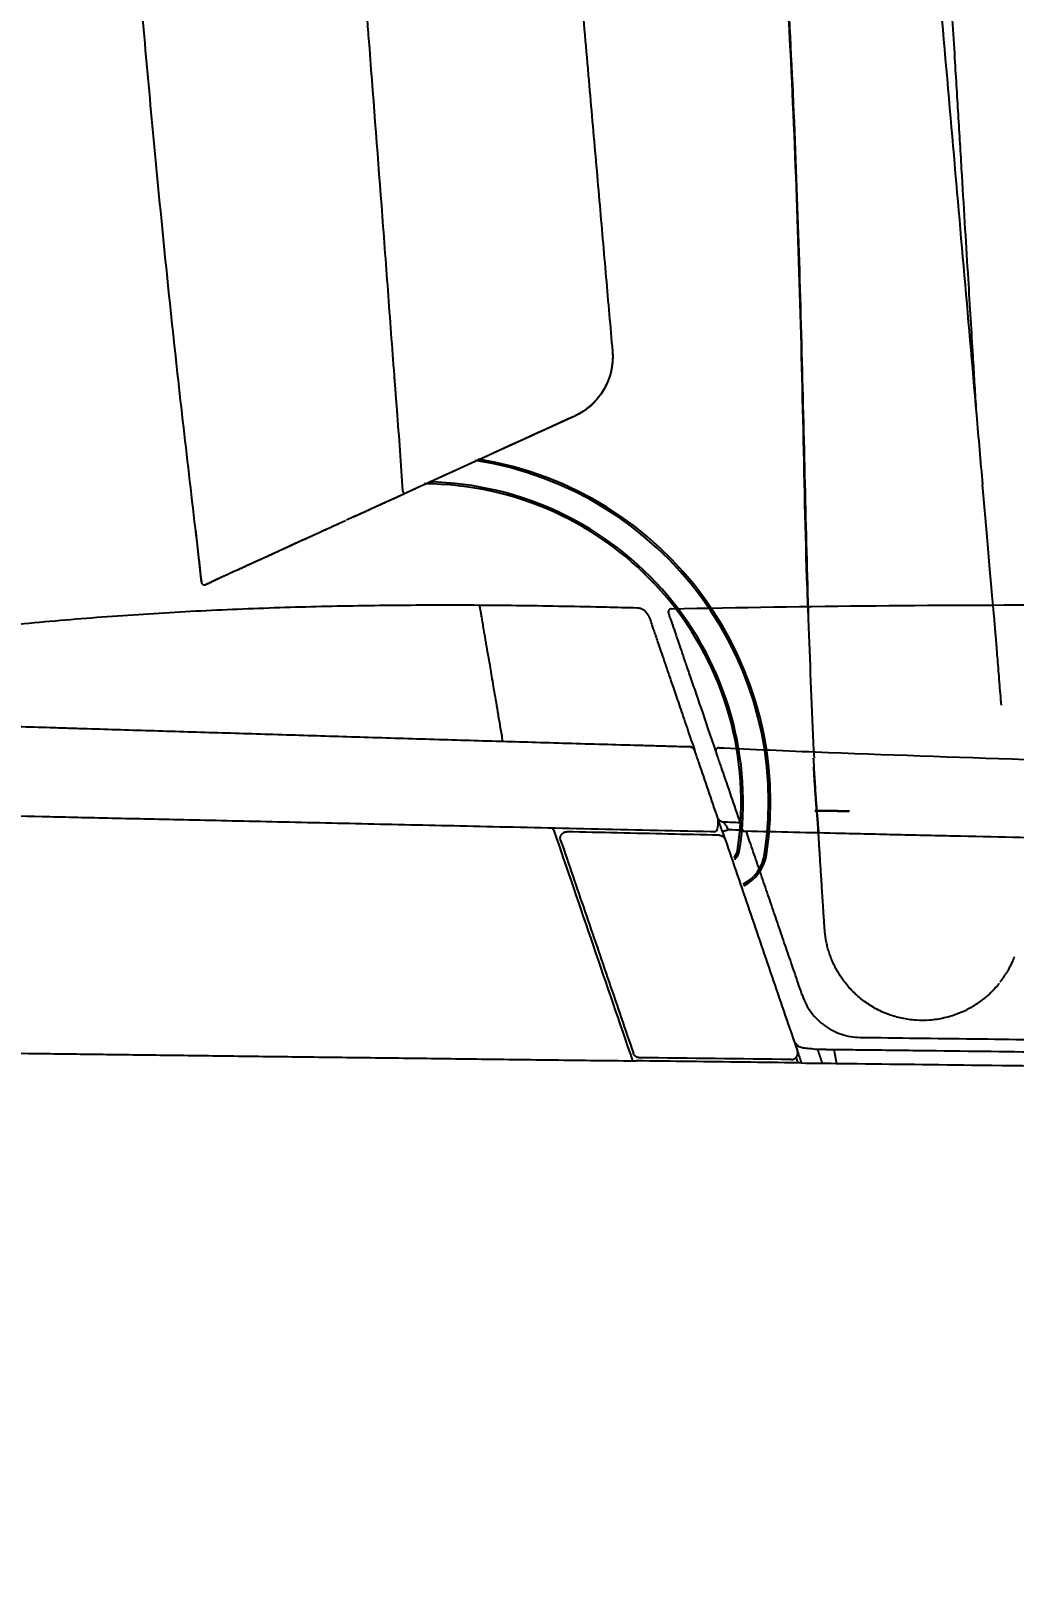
# Model space of a CAD drawing. Extents: x 2670 to 5532, y 31 to 2464.
# Drawn here: x 3004.5 to 3155.8, y 608.4 to 845 of the extents above; entities that cross this region are included whole.
import ezdxf

# ---------------------------------------------------------------- set-up
doc = ezdxf.new("R2010")
doc.units = 0
doc.header["$LTSCALE"] = 20
doc.header["$MEASUREMENT"] = 0
doc.linetypes.add('CENTER', pattern=[2, 1.25, -0.25, 0.25, -0.25])
doc.layers.get('0').update_dxf_attribs({"linetype": 'CONTINUOUS'})
doc.layers.get('DEFPOINTS').update_dxf_attribs({"linetype": 'CONTINUOUS'})
doc.styles.get("Standard").update_dxf_attribs({"font": 'NanumGothic.ttf'})
doc.dimstyles.get("Standard").update_dxf_attribs({"dimtxt": 2.7, "dimasz": 2.5, "dimexe": 1.5, "dimexo": 1.5, "dimgap": 1.5, "dimtad": 1, "dimdec": 0, "dimlfac": 10, "dimzin": 0, "dimdsep": 46, "dimtxsty": 'Standard', "dimcen": 0, "dimclrt": 2, "dimadec": 0, "dimazin": 0, "dimtfac": 1, "dimtdec": 0, "dimtmove": 0, "dimatfit": 3, "dimfxl": 0, "dimtolj": 1, "dimtzin": 0, "dimarcsym": 0})

# ---------------------------------------------------------------- blocks, each defined once
blk = doc.blocks.new('*D31')
at = {"color": 3, "lineweight": -2, "ltscale": 10}
for p, q in [((2915.78, 663.44), (2915.78, 155.76)), ((3200.78, 205.1), (3200.78, 155.76)), ((2935.78, 160.76), (3180.78, 160.76))]:
    blk.add_line(p, q, dxfattribs=at)
at = {"color": 3, "ltscale": 10}
for points in [[(2935.78, 164.09), (2935.78, 157.43), (2915.78, 160.76)], [(3180.78, 164.09), (3180.78, 157.43), (3200.78, 160.76)]]:
    blk.add_solid(points, dxfattribs=at)
at = {"layer": 'DEFPOINTS', "color": 0, "ltscale": 10}
for p in [(2915.78, 664.94), (3200.78, 206.6), (3200.78, 160.76)]:
    blk.add_point(p, dxfattribs=at)
at = {"color": 2, "ltscale": 10, "insert": (3058.28, 184.37), "char_height": 25, "attachment_point": 5}
blk.add_mtext('\\A1;285', dxfattribs=at)
blk = doc.blocks.new('*D30')
at = {"color": 3, "linetype": 'ByBlock', "lineweight": -2}
for p, q in [((3605.37, 707.35), (3605.37, 30.9)), ((2895.78, 282.19), (2895.78, 30.9)), ((2915.78, 35.9), (3585.37, 35.9))]:
    blk.add_line(p, q, dxfattribs=at)
at = {"color": 3}
for points in [[(2915.78, 39.24), (2915.78, 32.57), (2895.78, 35.9)], [(3585.37, 39.24), (3585.37, 32.57), (3605.37, 35.9)]]:
    blk.add_solid(points, dxfattribs=at)
at = {"layer": 'DEFPOINTS', "color": 0}
for p in [(3605.37, 708.85), (2895.78, 283.69), (3605.37, 35.9)]:
    blk.add_point(p, dxfattribs=at)
at = {"color": 2, "insert": (3244.56, 59.42), "char_height": 25, "attachment_point": 5}
blk.add_mtext('\\A1;710', dxfattribs=at)
blk = doc.blocks.new('A$C84588f65')
at = {"color": 7, "linetype": 'Continuous', "lineweight": 25}
for p, q in [((392.61, 502.89), (392.42, 505.28)), ((419.93, 502.01), (396.05, 491.1)), ((395.34, 490.77), (394.51, 490.39)), ((361.56, 484.52), (362.47, 476.45)), ((363.17, 476.07), (364.11, 476.5))]:
    blk.add_line(p, q, dxfattribs=at)
at = {"color": 7, "linetype": 'Continuous', "lineweight": 25, "flags": 128}
for points in [[(445, 435.2), (445.01, 435.2), (445.03, 435.2), (445.05, 435.2), (445.09, 435.19), (445.14, 435.18), (445.19, 435.18), (445.24, 435.17), (445.3, 435.16)], [(449.45, 434.53), (449.45, 434.53), (449.43, 434.53), (449.4, 434.53), (449.37, 434.54), (449.32, 434.55), (449.27, 434.55), (449.21, 434.56), (449.16, 434.57)]]:
    blk.add_lwpolyline(points, dxfattribs=at)
at = {"color": 4, "linetype": 'CENTER', "ltscale": 5}
blk.add_arc((398.8, 439.1), 537.74, 359.7101, 91.4611, dxfattribs=at)
at = {"color": 8, "linetype": 'Continuous', "lineweight": 25}
for radius, start, end in [(53.2, 351.3584, 81.2924), (49.3, 351.3585, 88.8882)]:
    blk.add_arc((396.56, 442.57), radius, start, end, dxfattribs=at)
at = {"color": 7, "linetype": 'Continuous', "lineweight": 25}
for centre, radius, start, end in [((396.56, 442.57), 53.5, 351.3584, 80.8136), ((396.56, 442.57), 49, 353.1704, 89.7285), ((396.56, 442.57), 49, 351.3585, 353.1704), ((443.03, 435.5), 2, 313.2633, 351.3585), ((443.03, 435.5), 2.3, 310.0204, 351.3585), ((443.03, 435.5), 6.2, 297.005, 351.3584), ((443.03, 435.5), 6.5, 296.6594, 351.3584)]:
    blk.add_arc(centre, radius, start, end, dxfattribs=at)
for points, knots in [([(385.08, 976.67), (385.08, 976.67), (385.08, 976.66), (385.09, 976.65), (385.09, 976.62), (385.09, 976.59), (385.1, 976.54), (385.1, 976.49), (385.11, 976.42), (385.11, 976.34), (385.12, 976.26), (385.13, 976.16), (385.14, 976.05), (385.15, 975.94), (385.16, 975.81), (385.17, 975.67), (385.18, 975.53), (385.2, 975.37), (385.21, 975.2), (385.23, 975.02), (385.24, 974.84), (385.26, 974.64), (385.28, 974.43), (385.3, 974.21), (385.32, 973.98), (385.34, 973.74), (385.36, 973.49), (385.38, 973.24), (385.41, 972.97), (385.43, 972.69), (385.51, 971.8), (385.66, 970.1), (385.91, 967.23), (386.2, 963.87), (386.49, 960.56), (386.76, 957.5), (386.99, 954.86), (387.24, 952.04), (387.5, 949.04), (387.78, 945.87), (388.07, 942.52), (388.38, 939), (388.7, 935.3), (389.04, 931.42), (389.4, 927.37), (389.77, 923.14), (390.15, 918.74), (390.61, 913.53), (391.15, 907.38), (391.77, 900.19), (392.44, 892.56), (393.35, 882.23), (394.5, 869.07), (395.87, 853.41), (397.26, 837.55), (398.67, 821.41), (400.15, 804.41), (401.53, 788.64), (402.8, 774.21), (403.93, 761.24), (405.12, 747.71), (406.35, 733.61), (408.15, 713), (410.58, 685.28), (412.99, 657.74), (414.83, 636.63), (416.05, 622.75), (417.25, 609), (418.45, 595.29), (419.65, 581.53), (420.87, 567.65), (421.87, 556.26), (422.64, 547.44), (423.18, 541.29), (423.71, 535.23), (424.23, 529.27), (424.74, 523.42), (425.24, 517.67), (425.57, 513.86), (425.74, 511.98)], [0, 0, 0, 0, 0.002195, 0.004388, 0.006579, 0.008768, 0.010955, 0.013141, 0.015325, 0.017508, 0.019689, 0.02187, 0.024049, 0.026228, 0.028407, 0.030585, 0.032763, 0.034941, 0.037118, 0.039297, 0.041475, 0.043654, 0.045834, 0.048014, 0.050196, 0.052378, 0.054562, 0.056748, 0.058935, 0.061124, 0.063315, 0.079143, 0.094901, 0.110647, 0.126436, 0.135649, 0.144894, 0.154184, 0.163533, 0.172951, 0.182452, 0.192047, 0.201748, 0.211565, 0.22151, 0.231593, 0.241823, 0.25221, 0.267101, 0.282581, 0.298669, 0.315383, 0.34673, 0.378468, 0.407941, 0.438588, 0.47046, 0.503604, 0.526463, 0.550251, 0.574977, 0.600651, 0.627282, 0.687246, 0.751045, 0.77625, 0.801212, 0.825934, 0.850419, 0.875095, 0.900021, 0.9252, 0.936425, 0.947471, 0.958336, 0.969021, 0.979527, 0.989853, 1, 1, 1, 1]), ([(347.2, 953.31), (346.7, 948.88), (345.5, 938.36), (343.83, 921.31), (342.16, 901.77), (340.68, 881.01), (339.45, 859.17), (338.65, 836.27), (338.32, 812.35), (338.51, 787.29), (339.22, 760.95), (340.45, 733.32), (342.22, 704.41), (344.41, 674.38), (346.9, 643.22), (349.49, 611.12), (352.1, 578.09), (355.08, 544.17), (358.5, 510.16), (361.19, 487.5), (362.49, 476.47)], [0, 0, 0, 0, 0.02796, 0.06647, 0.107492, 0.15103, 0.197076, 0.244726, 0.294761, 0.347164, 0.401917, 0.46007, 0.520633, 0.583602, 0.64897, 0.716733, 0.785622, 0.856823, 0.930331, 1, 1, 1, 1]), ([(449.93, 865.97), (449.93, 865.93), (449.95, 865.78), (450.05, 864.6), (450.24, 862.41), (450.51, 859.29), (450.86, 855.34), (451.28, 850.57), (451.76, 845.03), (452.31, 838.73), (452.92, 831.77), (453.57, 824.3), (454.27, 816.4), (455.04, 807.55), (455.9, 797.71), (456.85, 786.88), (457.82, 775.76), (458.82, 764.34), (459.93, 751.67), (461.16, 737.64), (462.49, 722.39), (463.85, 706.86), (465.44, 688.64), (467.29, 667.58), (469.36, 643.89), (471.45, 619.99), (473.54, 596.07), (475.65, 571.99), (477.72, 548.35), (479.75, 525.06), (481.4, 506.24), (482.38, 495.03), (482.69, 491.45)], [0, 0, 0, 0, 0.007391, 0.031135, 0.05491, 0.078829, 0.10276, 0.126656, 0.150429, 0.174245, 0.198314, 0.222053, 0.245833, 0.269797, 0.298251, 0.326929, 0.355692, 0.3837, 0.412419, 0.448446, 0.484296, 0.519775, 0.556158, 0.609252, 0.66263, 0.715494, 0.769116, 0.822031, 0.875454, 0.925898, 0.976308, 1, 1, 1, 1]), ([(388.26, 560.14), (388.16, 561.35), (387.96, 563.85), (387.65, 567.75), (387.33, 571.91), (386.98, 576.34), (386.61, 581.04), (386.23, 586.02), (385.82, 591.26), (385.3, 597.89), (384.68, 605.82), (383.97, 614.95), (383.27, 624.07), (382.64, 632.16), (382.1, 639.23), (381.63, 645.3), (381.15, 651.36), (380.68, 657.43), (380.21, 663.5), (379.74, 669.57), (379.26, 675.64), (378.78, 681.7), (378.47, 685.75), (378.31, 687.77)], [0, 0, 0, 0, 0.028321, 0.058755, 0.091303, 0.125965, 0.16274, 0.201628, 0.24263, 0.285746, 0.357323, 0.428796, 0.500162, 0.571423, 0.618943, 0.666486, 0.714054, 0.761647, 0.809265, 0.856908, 0.904579, 0.952276, 1, 1, 1, 1]), ([(475.94, 597.51), (476.02, 596.23), (476.35, 590.77), (476.93, 581.24), (477.68, 568.97), (478.16, 561.03), (478.4, 557.06)], [0, 0, 0, 0, 0.092842, 0.395541, 0.697988, 1, 1, 1, 1]), ([(455.91, 470.72), (455.85, 472.29), (455.45, 482.55), (455.13, 501.47), (454.43, 527.46), (453.46, 553.38), (452.49, 570.61), (452, 579.23)], [0, 0, 0, 0, 0.043165, 0.28286, 0.522295, 0.761291, 1, 1, 1, 1]), ([(452.04, 579.35), (452.48, 571.58), (453.35, 556.08), (454.27, 533.09), (454.9, 510.71), (455.41, 489.2), (455.88, 468.85), (456.47, 455.66), (456.76, 449.36)], [0, 0, 0, 0, 0.179903, 0.358903, 0.531107, 0.696447, 0.854802, 1, 1, 1, 1]), ([(478.4, 557.06), (478.59, 553.95), (478.97, 547.75), (479.5, 538.97), (480, 530.69), (480.45, 523.33), (480.85, 516.85), (481.12, 512.34), (481.31, 509.2), (481.43, 507.21), (481.55, 505.29), (481.63, 503.94), (481.67, 503.26)], [0, 0, 0, 0, 0.140073, 0.280063, 0.42002, 0.559963, 0.683142, 0.806311, 0.854715, 0.903139, 0.951565, 1, 1, 1, 1]), ([(392.19, 508.23), (391.86, 512.59), (391.54, 516.95), (390.89, 525.67), (390.56, 530.03), (390.23, 534.39)], [0, 0, 0, 0, 0.5, 0.5, 1, 1, 1, 1]), ([(425.74, 511.98), (425.75, 511.87), (425.76, 511.65), (425.78, 511.32), (425.78, 510.98), (425.77, 510.64), (425.75, 510.3), (425.71, 509.95), (425.66, 509.6), (425.6, 509.24), (425.53, 508.89), (425.44, 508.53), (425.34, 508.18), (425.22, 507.82), (425.09, 507.46), (424.95, 507.11), (424.78, 506.76), (424.61, 506.41), (424.47, 506.16), (424.37, 506), (424.32, 505.91), (424.24, 505.79), (424.15, 505.64), (424.03, 505.46), (423.89, 505.25), (423.71, 505.02), (423.51, 504.77), (423.28, 504.49), (423.01, 504.2), (422.71, 503.89), (422.36, 503.57), (421.97, 503.25), (421.53, 502.92), (421.05, 502.6), (420.51, 502.29), (420.13, 502.11), (419.93, 502.01)], [0, 0, 0, 0, 0.0266578, 0.0536651, 0.0810219, 0.1087284, 0.1367848, 0.1651909, 0.1939471, 0.2230534, 0.2525099, 0.2823166, 0.3124737, 0.3429813, 0.3738394, 0.4050481, 0.4366074, 0.4685176, 0.5007785, 0.5062523, 0.5147129, 0.5261603, 0.5405945, 0.5580154, 0.578423, 0.6018172, 0.6281979, 0.657565, 0.6899185, 0.7252582, 0.7635841, 0.8048959, 0.8491935, 0.8964769, 0.9467457, 1, 1, 1, 1]), ([(425.74, 511.98), (425.92, 509.93), (425.45, 507.85), (423.39, 504.31), (421.81, 502.87), (419.93, 502.01)], [0, 0, 0, 0, 0.5, 0.5, 1, 1, 1, 1]), ([(392.42, 505.28), (392.4, 505.49), (392.37, 505.98), (392.31, 506.76), (392.24, 507.53), (392.21, 508.03), (392.19, 508.23)], [0, 0, 0, 0, 0.209041, 0.500019, 0.792314, 1, 1, 1, 1]), ([(393.74, 490.04), (393.52, 489.94), (393.08, 489.74), (392.41, 489.44), (391.75, 489.13), (391.09, 488.83), (390.43, 488.53), (389.77, 488.23), (389.11, 487.93), (388.46, 487.63), (387.8, 487.33), (387.15, 487.03), (386.5, 486.74), (386.07, 486.54), (385.85, 486.44)], [0, 0, 0, 0, 0.083537, 0.166986, 0.250362, 0.333682, 0.416959, 0.500209, 0.583448, 0.66669, 0.749951, 0.833246, 0.916591, 1, 1, 1, 1]), ([(393.74, 490.04), (393.74, 490.04), (393.73, 490.05), (393.7, 490.09), (393.68, 490.12), (393.64, 490.2), (393.61, 490.26), (393.56, 490.36), (393.53, 490.42), (393.51, 490.47)], [0, 0, 0, 0, 0.25, 0.25, 0.5, 0.5, 0.75, 0.75, 1, 1, 1, 1]), ([(394.51, 490.39), (394.47, 490.38), (394.4, 490.35), (394.3, 490.3), (394.19, 490.25), (394.08, 490.2), (393.97, 490.15), (393.86, 490.1), (393.78, 490.06), (393.74, 490.04)], [0, 0, 0, 0, 0.141407, 0.282024, 0.422622, 0.563972, 0.706833, 0.851942, 1, 1, 1, 1]), ([(396.05, 491.1), (396.01, 491.08), (395.93, 491.04), (395.8, 490.99), (395.68, 490.93), (395.57, 490.88), (395.45, 490.82), (395.37, 490.79), (395.34, 490.77)], [0, 0, 0, 0, 0.170492, 0.338032, 0.503664, 0.668472, 0.833553, 1, 1, 1, 1]), ([(485.6, 457.49), (485.5, 458.68), (485.3, 461.13), (485.07, 464.05), (484.9, 466.13), (484.79, 467.48), (484.7, 468.54), (484.66, 468.93), (482.69, 491.45)], [0, 0, 0, 0, 0.2393538, 0.4910443, 0.6207106, 0.7523848, 0.8863403, 1, 1, 1, 1]), ([(383.7, 485.45), (383.52, 485.37), (383.18, 485.22), (382.68, 484.99), (382.18, 484.76), (381.69, 484.54), (381.21, 484.32), (380.73, 484.1), (380.27, 483.89), (379.81, 483.68), (379.36, 483.47), (378.92, 483.27), (378.49, 483.07), (378.06, 482.88), (377.65, 482.69), (377.24, 482.5), (376.84, 482.32), (376.44, 482.14), (376.06, 481.96), (375.68, 481.79), (375.31, 481.62), (374.95, 481.46), (374.6, 481.3), (374.25, 481.14), (373.92, 480.98), (373.59, 480.83), (373.27, 480.69), (372.95, 480.54), (372.65, 480.4), (372.35, 480.27), (371.83, 480.03), (371.11, 479.7), (370.23, 479.3), (369.42, 478.93), (368.47, 478.49), (367.43, 478.02), (366.1, 477.41), (364.8, 476.82), (364.03, 476.47), (363.65, 476.29), (363.47, 476.21), (363.34, 476.15), (363.24, 476.11), (363.18, 476.08), (363.17, 476.08), (363.17, 476.07)], [0, 0, 0, 0, 0.008617, 0.017232, 0.025845, 0.034455, 0.043063, 0.05167, 0.060276, 0.06888, 0.077484, 0.086087, 0.09469, 0.103292, 0.111895, 0.120498, 0.129101, 0.137706, 0.146311, 0.154918, 0.163527, 0.172137, 0.18075, 0.189364, 0.197982, 0.206602, 0.215225, 0.223852, 0.232482, 0.241116, 0.249753, 0.279414, 0.310131, 0.341913, 0.374767, 0.434277, 0.499802, 0.621872, 0.749889, 0.789074, 0.829258, 0.87044, 0.912624, 0.95581, 1, 1, 1, 1]), ([(384.65, 485.89), (383.42, 485.33), (382.22, 484.78), (380, 483.76), (378.97, 483.29), (377.03, 482.41), (376.13, 482), (374.47, 481.24), (373.72, 480.9), (371.67, 479.96), (370.58, 479.46), (368.75, 478.63), (368.02, 478.29), (366.15, 477.44), (365.34, 477.06), (364.33, 476.6), (364.13, 476.51), (364.11, 476.5)], [0, 0, 0, 0, 0.0625, 0.0625, 0.125, 0.125, 0.1875, 0.1875, 0.25, 0.25, 0.375, 0.375, 0.5, 0.5, 0.75, 0.75, 1, 1, 1, 1]), ([(362.47, 476.48), (362.47, 476.45), (362.48, 476.37), (362.54, 476.27), (362.61, 476.17), (362.71, 476.09), (362.83, 476.04), (362.95, 476.03), (363.07, 476.04), (363.14, 476.06), (363.18, 476.08)], [0, 0, 0, 0, 0.114023, 0.239281, 0.369594, 0.500007, 0.62941, 0.758553, 0.884032, 1, 1, 1, 1]), ([(457.45, 437.82), (457.43, 438.04), (457.4, 438.5), (457.36, 439.2), (457.31, 439.93), (457.26, 440.67), (457.21, 441.4), (457.15, 442.36), (457.06, 443.57), (456.98, 444.79), (456.92, 445.75), (456.86, 446.74), (456.78, 447.93), (456.73, 448.9), (456.7, 449.35)], [0, 0, 0, 0, 0.057602, 0.118335, 0.182203, 0.249213, 0.308745, 0.374029, 0.498993, 0.624086, 0.691118, 0.749288, 0.882451, 1, 1, 1, 1]), ([(457.26, 440.4), (457.19, 441.2), (457.06, 442.79), (456.89, 445.12), (456.77, 446.86), (456.75, 447.74), (456.75, 447.94)], [0, 0, 0, 0, 0.299095, 0.600791, 0.904894, 1, 1, 1, 1]), ([(456.75, 447.92), (456.75, 447.72), (456.77, 446.86), (456.89, 445.12), (457.06, 442.79), (457.19, 441.2), (457.26, 440.4)], [0, 0, 0, 0, 0.092164, 0.397257, 0.699933, 1, 1, 1, 1]), ([(456.88, 441.25), (457.05, 441.25), (457.45, 441.24), (458.09, 441.24), (458.72, 441.23), (459.12, 441.23), (459.28, 441.22)], [0, 0, 0, 0, 0.210887, 0.500039, 0.794448, 1, 1, 1, 1]), ([(459.28, 441.22), (459.49, 441.22), (459.98, 441.22), (460.76, 441.21), (461.54, 441.2), (462.03, 441.2), (462.24, 441.2)], [0, 0, 0, 0, 0.209041, 0.500019, 0.792314, 1, 1, 1, 1]), ([(457.73, 433.33), (457.73, 433.44), (457.71, 433.68), (457.69, 434.06), (457.66, 434.47), (457.63, 434.98), (457.59, 435.58), (457.55, 436.17), (457.52, 436.74), (457.48, 437.27), (457.46, 437.64), (457.45, 437.82)], [0, 0, 0, 0, 0.077294, 0.160598, 0.249924, 0.355908, 0.500022, 0.648118, 0.750116, 0.882233, 1, 1, 1, 1]), ([(458.39, 423.11), (458.37, 423.31), (458.35, 423.71), (458.31, 424.33), (458.27, 424.99), (458.21, 425.8), (458.15, 426.88), (458.06, 428.25), (457.97, 429.59), (457.89, 430.89), (457.81, 432.07), (457.76, 432.93), (457.73, 433.33)], [0, 0, 0, 0, 0.057616, 0.118475, 0.182585, 0.249949, 0.357863, 0.500062, 0.651781, 0.750157, 0.882587, 1, 1, 1, 1]), ([(484.15, 413.44), (484.07, 413.35), (483.89, 413.18), (483.61, 412.91), (483.31, 412.65), (483, 412.39), (482.67, 412.13), (482.32, 411.87), (481.96, 411.61), (481.58, 411.36), (481.18, 411.11), (480.62, 410.79), (479.85, 410.39), (478.87, 409.97), (477.82, 409.62), (476.39, 409.24), (474.61, 408.97), (472.41, 408.97), (470.31, 409.26), (468.18, 409.87), (466.18, 410.78), (464.32, 411.99), (462.71, 413.4), (461.61, 414.67), (460.9, 415.67), (460.47, 416.36), (460.08, 417.06), (459.72, 417.78), (459.41, 418.51), (459.14, 419.26), (458.9, 420.02), (458.71, 420.78), (458.56, 421.56), (458.45, 422.33), (458.41, 422.85), (458.39, 423.11)], [0, 0, 0, 0, 0.010786, 0.021917, 0.033393, 0.045214, 0.057381, 0.069893, 0.08275, 0.095952, 0.1095, 0.123393, 0.151461, 0.18509, 0.216228, 0.247367, 0.313806, 0.371748, 0.437082, 0.49748, 0.563255, 0.626948, 0.688565, 0.748114, 0.771464, 0.794722, 0.817889, 0.840965, 0.86395, 0.886846, 0.909653, 0.932371, 0.955001, 0.977544, 1, 1, 1, 1]), ([(486.95, 417.35), (486.86, 417.17), (486.7, 416.86), (486.53, 416.55), (486.45, 416.42)], [0, 0, 0, 0, 0.560123, 1, 1, 1, 1]), ([(487.58, 418.78), (487.47, 418.51), (487.28, 418.02), (487.05, 417.55), (486.95, 417.35)], [0, 0, 0, 0, 0.559966, 1, 1, 1, 1]), ([(484.21, 413.52), (484.36, 413.67), (484.75, 414.06), (485.1, 414.48), (485.3, 414.74)], [0, 0, 0, 0, 0.394964, 1, 1, 1, 1]), ([(485.46, 414.94), (485.46, 414.94), (485.46, 414.94), (485.47, 414.96), (485.5, 414.99), (485.54, 415.05), (485.61, 415.15), (485.73, 415.31), (485.83, 415.45), (485.9, 415.56), (485.99, 415.68), (486.08, 415.82), (486.18, 415.99), (486.24, 416.08), (486.28, 416.13)], [0, 0, 0, 0, 0.02906, 0.105588, 0.161028, 0.211096, 0.325995, 0.457205, 0.583175, 0.640376, 0.69257, 0.826823, 0.90347, 1, 1, 1, 1]), ([(486.45, 416.42), (486.42, 416.37), (486.36, 416.27), (486.3, 416.17), (486.28, 416.13)], [0, 0, 0, 0, 0.559841, 1, 1, 1, 1]), ([(484.15, 413.44), (484.17, 413.46), (484.19, 413.48), (484.21, 413.51), (484.21, 413.52)], [0.0386363, 0.0386363, 0.0386363, 0.0386363, 0.2661203, 0.3871095, 0.3871095, 0.3871095, 0.3871095])]:
    blk.add_open_spline(points, degree=3, knots=knots, dxfattribs=at)
for points in [[(390.23, 534.39), (389.58, 542.97), (388.92, 551.56), (388.26, 560.14)], [(419.93, 502.01), (408.23, 496.66), (396.53, 491.32), (384.82, 485.97)], [(393.51, 490.47), (393.23, 494.61), (392.92, 498.75), (392.61, 502.89)], [(459.28, 441.22), (458.48, 441.23), (457.68, 441.24), (456.88, 441.25)], [(457.26, 440.4), (457.33, 439.54), (457.39, 438.68), (457.45, 437.82)], [(457.45, 437.82), (457.39, 438.68), (457.33, 439.54), (457.26, 440.4)], [(462.24, 441.2), (461.25, 441.21), (460.27, 441.22), (459.28, 441.22)]]:
    blk.add_open_spline(points, degree=3, dxfattribs=at)

msp = doc.modelspace()

# ---------------------------------------------------------------- linework, layer by layer
msp.add_arc((3109.69, 722.2), 0.5, 268.7176, 358.294)
for points, knots in [([(3073.54, 756.56), (3069.22, 756.58), (3064.89, 756.58), (3060.57, 756.54), (3056.25, 756.5), (3051.94, 756.43), (3047.63, 756.32), (3043.32, 756.21), (3039.02, 756.06), (3034.72, 755.87), (3030.44, 755.68), (3026.15, 755.45), (3021.86, 755.17), (3017.59, 754.9), (3013.32, 754.58), (3009.05, 754.21), (3004.79, 753.85), (3000.53, 753.44), (2996.28, 752.99), (2992.03, 752.53), (2987.79, 752.03), (2983.56, 751.49), (2979.33, 750.94), (2975.1, 750.35), (2970.88, 749.71), (2966.67, 749.08), (2962.45, 748.4), (2958.25, 747.68), (2954.05, 746.95), (2949.85, 746.19), (2945.66, 745.38), (2943.57, 744.98), (2941.48, 744.57), (2939.39, 744.15), (2937.29, 743.72), (2935.2, 743.29), (2933.12, 742.85), (2929.42, 742.08), (2925.68, 741.26), (2921.98, 740.44)], [1.528619, 1.528619, 1.528619, 1.528619, 14.504417, 14.504417, 14.504417, 27.447199, 27.447199, 27.447199, 40.35695, 40.35695, 40.35695, 53.235575, 53.235575, 53.235575, 66.086736, 66.086736, 66.086736, 78.915084, 78.915084, 78.915084, 91.726221, 91.726221, 91.726221, 104.526057, 104.526057, 104.526057, 117.320626, 117.320626, 117.320626, 130.115544, 130.115544, 130.115544, 136.514635, 136.514635, 136.514635, 142.916054, 142.916054, 142.916054, 154.30552, 154.30552, 154.30552, 154.30552]), ([(3073.54, 756.56), (3069.22, 756.58), (3064.89, 756.58), (3060.57, 756.54), (3056.25, 756.5), (3051.94, 756.43), (3047.63, 756.32), (3043.32, 756.21), (3039.02, 756.06), (3034.72, 755.87), (3030.44, 755.68), (3026.15, 755.45), (3021.86, 755.17), (3017.59, 754.9), (3013.32, 754.58), (3009.05, 754.21), (3004.79, 753.85), (3000.53, 753.44), (2996.28, 752.99), (2992.03, 752.53), (2987.79, 752.03), (2983.56, 751.49), (2979.33, 750.94), (2975.1, 750.35), (2970.88, 749.71), (2966.67, 749.08), (2962.45, 748.4), (2958.25, 747.68), (2954.05, 746.95), (2949.85, 746.19), (2945.66, 745.38), (2943.57, 744.98), (2941.48, 744.57), (2939.39, 744.15), (2937.29, 743.72), (2935.2, 743.29), (2933.12, 742.85), (2929.42, 742.08), (2925.68, 741.26), (2921.98, 740.44)], [1.528619, 1.528619, 1.528619, 1.528619, 14.504417, 14.504417, 14.504417, 27.447199, 27.447199, 27.447199, 40.35695, 40.35695, 40.35695, 53.235575, 53.235575, 53.235575, 66.086736, 66.086736, 66.086736, 78.915084, 78.915084, 78.915084, 91.726221, 91.726221, 91.726221, 104.526057, 104.526057, 104.526057, 117.320626, 117.320626, 117.320626, 130.115544, 130.115544, 130.115544, 136.514635, 136.514635, 136.514635, 142.916054, 142.916054, 142.916054, 154.30552, 154.30552, 154.30552, 154.30552]), ([(3097.82, 756.14), (3096.23, 756.18), (3094.65, 756.22), (3093.06, 756.26), (3090.89, 756.31), (3088.72, 756.35), (3086.55, 756.39), (3082.21, 756.47), (3077.88, 756.53), (3073.54, 756.56)], [4.609406, 4.609406, 4.609406, 4.609406, 9.366423, 9.366423, 9.366423, 15.880451, 15.880451, 15.880451, 28.887761, 28.887761, 28.887761, 28.887761]), ([(3097.82, 756.14), (3096.23, 756.18), (3094.65, 756.22), (3093.06, 756.26), (3090.89, 756.31), (3088.72, 756.35), (3086.55, 756.39), (3082.21, 756.47), (3077.88, 756.53), (3073.54, 756.56)], [4.609406, 4.609406, 4.609406, 4.609406, 9.366423, 9.366423, 9.366423, 15.880451, 15.880451, 15.880451, 28.887761, 28.887761, 28.887761, 28.887761]), ([(3103.07, 756.02), (3102.93, 756.02), (3102.72, 755.91), (3102.63, 755.7), (3102.62, 755.65)], [0, 0, 0, 0, 0.5004921, 0.6607055, 0.6607055, 0.6607055, 0.6607055]), ([(3103.07, 756.02), (3102.93, 756.02), (3102.72, 755.91), (3102.63, 755.7), (3102.62, 755.65)], [0, 0, 0, 0, 0.5004921, 0.6607055, 0.6607055, 0.6607055, 0.6607055]), ([(3102.63, 755.36), (3102.63, 755.36), (3102.67, 755.25), (3102.85, 754.71), (3103.21, 753.66), (3103.67, 752.31), (3104.16, 750.88), (3104.6, 749.59), (3105.14, 748), (3106.04, 745.38), (3107.51, 741.07), (3109.07, 736.5), (3109.92, 734.01)], [-198.168632, -198.168632, -198.168632, -198.168632, -174.178431, -149.125034, -124.071637, -99.01824, -86.491541, -73.964842, -61.438144, -48.911445, -23.858048, 0, 0, 0, 0]), ([(3102.63, 755.36), (3102.63, 755.36), (3102.67, 755.25), (3102.85, 754.71), (3103.21, 753.66), (3103.67, 752.31), (3104.16, 750.88), (3104.6, 749.59), (3105.14, 748), (3106.04, 745.38), (3107.51, 741.07), (3109.07, 736.5), (3109.92, 734.01)], [-198.168632, -198.168632, -198.168632, -198.168632, -174.178431, -149.125034, -124.071637, -99.01824, -86.491541, -73.964842, -61.438144, -48.911445, -23.858048, 0, 0, 0, 0]), ([(3103.07, 756.02), (3124.1, 756.47), (3155.73, 756.77), (3198.01, 756.37), (3229.87, 755.74), (3261.74, 755.11), (3293.6, 754.51), (3325.46, 753.73), (3357.31, 752.58), (3389.14, 750.87), (3420.92, 748.49), (3452.64, 745.33), (3473.71, 742.6), (3484.22, 741.09)], [-478.576661, -478.576661, -478.576661, -478.576661, -415.482121, -383.612395, -351.742669, -319.872943, -288.003216, -256.13349, -224.263764, -192.394038, -160.524311, -128.654585, -96.784859, -96.784859, -96.784859, -96.784859]), ([(3103.07, 756.02), (3124.1, 756.47), (3155.73, 756.77), (3198.01, 756.37), (3229.87, 755.74), (3261.74, 755.11), (3293.6, 754.51), (3325.46, 753.73), (3357.31, 752.58), (3389.14, 750.87), (3420.92, 748.49), (3452.64, 745.33), (3473.71, 742.6), (3484.22, 741.09)], [-478.576661, -478.576661, -478.576661, -478.576661, -415.482121, -383.612395, -351.742669, -319.872943, -288.003216, -256.13349, -224.263764, -192.394038, -160.524311, -128.654585, -96.784859, -96.784859, -96.784859, -96.784859]), ([(3109.92, 734.01), (3109.96, 733.89), (3110.07, 733.56), (3110.34, 732.77), (3110.56, 732.14), (3110.67, 731.8)], [-3.371616, -3.371616, -3.371616, -3.371616, -2.247744, -1.123872, -0.041661, -0.041661, -0.041661, -0.041661]), ([(3109.92, 734.01), (3109.96, 733.89), (3110.07, 733.56), (3110.34, 732.77), (3110.56, 732.14), (3110.67, 731.8)], [-3.371616, -3.371616, -3.371616, -3.371616, -2.247744, -1.123872, -0.041661, -0.041661, -0.041661, -0.041661]), ([(3113.49, 723.55), (3113.51, 723.49), (3113.55, 723.37), (3113.58, 723.28), (3113.59, 723.24)], [-0.8574965, -0.8574965, -0.8574965, -0.8574965, -0.6472315, -0.5393596, -0.5393596, -0.5393596, -0.5393596]), ([(3113.49, 723.55), (3113.51, 723.49), (3113.55, 723.37), (3113.58, 723.28), (3113.59, 723.24)], [-0.8574965, -0.8574965, -0.8574965, -0.8574965, -0.6472315, -0.5393596, -0.5393596, -0.5393596, -0.5393596]), ([(2919.73, 688.63), (2920.37, 688.63), (2922.05, 688.61), (2924.91, 688.57), (2929.27, 688.52), (2933.49, 688.46), (2938.85, 688.4), (2943.65, 688.34), (2949.6, 688.27), (2955.21, 688.2), (2961.79, 688.12), (2968.25, 688.04), (2975.46, 687.95), (2982.73, 687.86), (2990.41, 687.76), (2998.83, 687.66), (3007.31, 687.56), (3016.88, 687.44), (3025.88, 687.33), (3036.55, 687.19), (3046.31, 687.07), (3058.44, 686.93), (3069.4, 686.79), (3083.29, 686.62), (3092.07, 686.51), (3096.54, 686.46)], [-269.69836, -269.69836, -269.69836, -269.69836, -259.877137, -248.06454, -236.251943, -224.439346, -212.626749, -200.814152, -189.001555, -177.188957, -165.37636, -153.563763, -141.751166, -129.938569, -118.125972, -106.313374, -94.500777, -82.68818, -70.875583, -59.062986, -47.250389, -35.437791, -23.625194, -11.812597, 0, 0, 0, 0]), ([(2921.7, 688.61), (2921.78, 688.61), (2922.81, 688.6), (2924.91, 688.57), (2929.27, 688.52), (2933.49, 688.46), (2938.85, 688.4), (2943.65, 688.34), (2949.6, 688.27), (2955.21, 688.2), (2961.79, 688.12), (2968.25, 688.04), (2975.46, 687.95), (2982.73, 687.86), (2990.41, 687.76), (2998.83, 687.66), (3007.31, 687.56), (3016.88, 687.44), (3025.88, 687.33), (3036.55, 687.19), (3046.31, 687.07), (3058.44, 686.93), (3069.4, 686.79), (3083.29, 686.62), (3092.07, 686.51), (3096.54, 686.46)], [-260.814258, -260.814258, -260.814258, -260.814258, -259.877137, -248.06454, -236.251943, -224.439346, -212.626749, -200.814152, -189.001555, -177.188957, -165.37636, -153.563763, -141.751166, -129.938569, -118.125972, -106.313374, -94.500777, -82.68818, -70.875583, -59.062986, -47.250389, -35.437791, -23.625194, -11.812597, 0, 0, 0, 0])]:
    msp.add_open_spline(points, degree=3, knots=knots)
at = {"lineweight": -3}
for points, knots in [([(3073.55, 756.5), (3073.56, 756.47), (3073.58, 756.31), (3073.66, 755.86), (3073.79, 755.11), (3073.92, 754.37), (3074.08, 753.42), (3074.25, 752.43), (3074.41, 751.47), (3074.59, 750.4), (3074.86, 748.81), (3075.27, 746.4), (3075.7, 743.92), (3076.09, 741.63), (3076.4, 739.77), (3076.74, 737.78), (3076.98, 736.38), (3077.11, 735.67)], [210.109786, 210.109786, 210.109786, 210.109786, 224.106103, 252.098738, 266.095056, 280.091373, 294.087691, 308.084008, 315.082167, 322.080326, 336.076644, 350.072961, 364.069279, 371.067437, 378.065596, 385.063755, 392.061914, 392.061914, 392.061914, 392.061914]), ([(3099.66, 754.78), (3099.67, 754.75), (3099.78, 754.42), (3100.16, 753.3), (3100.49, 752.34), (3100.79, 751.46), (3101.14, 750.42), (3101.58, 749.16), (3101.97, 748), (3102.27, 747.12), (3102.48, 746.51), (3102.86, 745.39), (3103.48, 743.59), (3104.37, 740.99), (3105.42, 737.9), (3106.24, 735.49), (3106.69, 734.18)], [202.774486, 202.774486, 202.774486, 202.774486, 248.29529, 273.124818, 285.539583, 297.954347, 310.369112, 322.783876, 335.198641, 338.302332, 341.406023, 347.613405, 360.02817, 372.442934, 384.857699, 397.272463, 397.272463, 397.272463, 397.272463]), ([(2922.07, 740.43), (2922.15, 740.42), (2922.38, 740.41), (2923.02, 740.39), (2924.03, 740.36), (2925.26, 740.33), (2926.52, 740.29), (2927.97, 740.24), (2930.14, 740.18), (2933.37, 740.08), (2937.2, 739.96), (2940.86, 739.85), (2943.64, 739.77), (2945.08, 739.72), (2945.81, 739.7), (2946.23, 739.69), (2947.29, 739.65), (2948.71, 739.61), (2950.54, 739.55), (2953.38, 739.46), (2957.93, 739.32), (2964.67, 739.11), (2970.86, 738.91), (2976.21, 738.75), (2981.73, 738.57), (2987.53, 738.39), (2993.6, 738.2), (2998.3, 738.05), (3003.13, 737.9), (3007.27, 737.77), (3010.64, 737.67), (3014.04, 737.56), (3018.31, 737.43), (3023.49, 737.27), (3030.43, 737.06), (3039.19, 736.79), (3049.8, 736.46), (3058.72, 736.19), (3065.92, 735.97), (3071.35, 735.81), (3075.08, 735.7), (3077.01, 735.64), (3077.11, 735.64)], [-268.260229, -268.260229, -268.260229, -268.260229, -257.32345, -246.386671, -235.449892, -224.513113, -219.044723, -213.576334, -202.639555, -191.702776, -180.765997, -169.829218, -164.360828, -161.626633, -160.259536, -159.575987, -158.892439, -153.424049, -150.689854, -147.95566, -137.018881, -126.082102, -115.145323, -109.676933, -104.208544, -93.271765, -87.803375, -82.334986, -76.866596, -71.398207, -68.664012, -65.929817, -60.461428, -54.993038, -49.524649, -38.58787, -27.651091, -16.714312, -11.245922, -5.777533, -0.309143, 0, 0, 0, 0]), ([(3077.11, 735.64), (3078.83, 735.59), (3084.19, 735.43), (3091.4, 735.22), (3097.81, 735.04), (3101.48, 734.94), (3103.77, 734.87), (3105.2, 734.82), (3105.71, 734.81), (3105.76, 734.81)], [-28.800414, -28.800414, -28.800414, -28.800414, -23.595481, -12.561787, -7.044939, -4.286516, -1.528092, -0.14888, 0, 0, 0, 0]), ([(3106.69, 734.18), (3106.63, 734.35), (3106.38, 734.7), (3105.95, 734.81), (3105.76, 734.81)], [-1.291927, -1.291927, -1.291927, -1.291927, -0.645766, 0, 0, 0, 0]), ([(3110.41, 734.64), (3110.34, 734.64), (3110.22, 734.62), (3110.08, 734.53), (3109.99, 734.44), (3109.93, 734.33), (3109.88, 734.18), (3109.9, 734.07), (3109.92, 734.01)], [0, 0, 0, 0, 0.2431797, 0.3647696, 0.4863594, 0.6079493, 0.7295391, 0.9727188, 0.9727188, 0.9727188, 0.9727188]), ([(3110.41, 734.64), (3110.66, 734.63), (3116.27, 734.37), (3132.63, 733.69), (3159.54, 732.77), (3181.09, 732.1), (3191.86, 731.79)], [-81.532442, -81.532442, -81.532442, -81.532442, -80.787229, -64.629762, -32.314829, 0, 0, 0, 0]), ([(3109.68, 721.7), (3109.51, 721.7), (3109.33, 721.71), (3109.16, 721.71), (3109.15, 721.71), (3109.15, 721.71), (3109.15, 721.71), (3102.78, 721.85), (3090.55, 722.13), (3073.25, 722.52), (3058.22, 722.85), (3043.26, 723.19), (3029.33, 723.5), (3017.45, 723.76), (3007.13, 724), (2998.47, 724.19), (2990.96, 724.36), (2983.89, 724.52), (2977.06, 724.67), (2970.49, 724.82), (2964.09, 724.96), (2957.95, 725.1), (2952.26, 725.22), (2946.86, 725.34), (2941.32, 725.47), (2935.77, 725.59), (2931.22, 725.7), (2927.59, 725.78), (2924.64, 725.84), (2922.32, 725.89), (2920.59, 725.93), (2919.55, 725.96), (2919.32, 725.96), (2919.31, 725.96)], [-0.354816, -0.354816, -0.354816, -0.354816, -0.009148, -0.009148, -0.009148, 0, 0, 0, 12.632304, 25.264609, 37.896913, 50.529218, 63.161522, 75.793827, 88.426131, 101.058435, 113.69074, 126.323044, 138.955349, 151.587653, 164.219958, 176.852262, 189.484566, 202.116871, 214.749175, 227.38148, 240.013784, 252.646089, 265.278393, 277.910698, 290.543002, 303.175306, 315.453855, 315.453855, 315.453855, 315.453855]), ([(3113.66, 723.05), (3113.67, 723.01), (3113.71, 722.92), (3113.74, 722.82), (3113.76, 722.76)], [-0.3236157, -0.3236157, -0.3236157, -0.3236157, -0.2157438, 0, 0, 0, 0]), ([(3114.5, 721.84), (3116.97, 721.78), (3121.91, 721.66), (3128.37, 721.51), (3133.89, 721.38), (3138.47, 721.27), (3143.06, 721.17), (3152.22, 720.97), (3162.92, 720.74), (3173.61, 720.49), (3179.73, 720.36), (3184.31, 720.25), (3188.89, 720.15), (3195, 720.01), (3202.64, 719.84), (3211.8, 719.63), (3220.96, 719.41), (3230.12, 719.19), (3239.27, 718.96), (3248.42, 718.74), (3257.57, 718.53), (3266.71, 718.31), (3278.9, 718.03), (3300.21, 717.55), (3321.46, 717.06), (3339.63, 716.62), (3351.72, 716.33), (3366.8, 715.98), (3384.83, 715.55), (3399.77, 715.21), (3411.67, 714.95), (3423.51, 714.7), (3438.21, 714.4), (3455.64, 714.08), (3469.95, 713.86), (3481.24, 713.69), (3489.61, 713.56), (3497.88, 713.43), (3506.03, 713.29), (3514.05, 713.15), (3524.55, 712.95), (3534.72, 712.74), (3544.53, 712.52), (3549.28, 712.41), (3551.6, 712.36)], [4.53892, 4.53892, 4.53892, 4.53892, 11.949497, 19.362191, 23.943173, 28.524156, 33.105138, 37.686121, 56.010051, 65.172016, 69.752999, 74.333982, 78.914964, 83.495947, 92.657912, 101.819877, 110.981842, 120.143807, 129.305772, 138.467737, 147.629702, 156.791668, 165.953633, 184.277563, 220.925423, 230.087388, 239.249354, 257.573284, 275.897214, 294.221144, 303.383109, 312.545075, 330.869005, 349.192935, 367.516865, 376.67883, 385.840795, 395.002761, 404.164726, 413.326691, 422.488656, 440.812586, 449.974551, 459.136516, 459.136516, 459.136516, 459.136516]), ([(3086.04, 720.38), (3087.28, 716.74), (3089.77, 709.46), (3093.5, 698.54), (3095.99, 691.25), (3097.23, 687.61)], [-34.743251, -34.743251, -34.743251, -34.743251, -23.162153, -11.581054, 0, 0, 0, 0]), ([(3123.25, 696.49), (3123.56, 695.57), (3124.25, 694.27), (3125.52, 692.79), (3127.01, 691.53), (3129.21, 690.41), (3131.12, 690.08), (3132.11, 690.06)], [-11.756973, -11.756973, -11.756973, -11.756973, -8.81773, -7.348108, -5.878487, -2.939243, 0, 0, 0, 0]), ([(3132.11, 690.06), (3137.92, 689.99), (3149.58, 689.84), (3167.01, 689.63), (3184.45, 689.42), (3207.71, 689.13), (3236.7, 688.77), (3271.33, 688.34), (3300.08, 687.98), (3322.99, 687.7), (3345.84, 687.41), (3374.28, 687.06), (3408.13, 686.64), (3436.06, 686.29), (3458.17, 686.01), (3474.67, 685.8), (3490.77, 685.6), (3506.43, 685.4), (3519.12, 685.24), (3527.76, 685.13), (3532.59, 685.07), (3539.71, 684.98), (3547.62, 684.87), (3556.07, 684.76), (3561.08, 684.69), (3564.92, 684.64), (3568.65, 684.6), (3573.09, 684.54), (3577.97, 684.47), (3583.74, 684.4), (3589.76, 684.31), (3595.11, 684.24), (3598.34, 684.18), (3599.06, 684.21), (3599.06, 684.21)], [0, 0, 0, 0, 17.515685, 35.031371, 52.547056, 70.062742, 105.094113, 140.125484, 175.156854, 192.67254, 210.188225, 245.219596, 280.250967, 315.282338, 332.798023, 350.313709, 367.829394, 385.34508, 402.860765, 411.618608, 415.997529, 420.376451, 437.892136, 446.649979, 455.407821, 459.786743, 464.165664, 472.923507, 481.68135, 490.439192, 507.954878, 525.470563, 542.986249, 560.501934, 560.501934, 560.501934, 560.501934]), ([(3199.11, 687.3), (3186.31, 687.45), (3167.11, 687.69), (3144.68, 687.96), (3133.94, 688.09), (3129.6, 688.14), (3128.47, 688.16)], [-70.663903, -70.663903, -70.663903, -70.663903, -32.229239, -13.011907, -3.403242, 0, 0, 0, 0]), ([(3123.03, 686.13), (3125.07, 686.1), (3133.82, 686), (3150.93, 685.79), (3174.35, 685.5), (3207.82, 685.08), (3237.08, 684.72), (3262.14, 684.41), (3275.25, 684.25), (3288.95, 684.08), (3308.36, 683.85), (3332.85, 683.54), (3371.61, 683.07), (3409.66, 682.6), (3446.43, 682.14), (3473.13, 681.82), (3498.73, 681.5), (3518.72, 681.25), (3533.68, 681.07), (3547.68, 680.9), (3563.83, 680.7), (3576.21, 680.54), (3583.12, 680.46), (3587.78, 680.4), (3589.17, 680.39), (3589.17, 680.39), (3589.17, 680.39), (3589.17, 680.39), (3589.17, 680.39), (3589.17, 680.39), (3589.17, 680.39), (3589.17, 680.39)], [76.542318, 76.542318, 76.542318, 76.542318, 82.68844, 102.839698, 127.946458, 153.053218, 203.395894, 215.966593, 228.537292, 242.912682, 257.288071, 287.155333, 317.022594, 375.113359, 404.03177, 432.95018, 461.723063, 490.495946, 504.798469, 519.100992, 547.394748, 578.032305, 591.982673, 605.945673, 633.942154, 633.942154, 633.942154, 633.94923, 633.94923, 633.94923, 634.195854, 634.195854, 634.195854, 634.195854])]:
    msp.add_open_spline(points, degree=3, knots=knots, dxfattribs=at)
for points in [[(3097.98, 756.13), (3097.93, 756.13), (3097.89, 756.13), (3097.84, 756.14)], [(3097.98, 756.13), (3097.93, 756.13), (3097.89, 756.13), (3097.84, 756.14)], [(3098.12, 756.1), (3098.08, 756.11), (3098.03, 756.12), (3097.98, 756.13)], [(3098.12, 756.1), (3098.08, 756.11), (3098.03, 756.12), (3097.98, 756.13)], [(3098.27, 756.07), (3098.22, 756.08), (3098.17, 756.09), (3098.12, 756.1)], [(3098.27, 756.07), (3098.22, 756.08), (3098.17, 756.09), (3098.12, 756.1)], [(3098.41, 756.03), (3098.36, 756.04), (3098.32, 756.06), (3098.27, 756.07)], [(3098.41, 756.03), (3098.36, 756.04), (3098.32, 756.06), (3098.27, 756.07)], [(3098.55, 755.97), (3098.5, 755.99), (3098.46, 756.01), (3098.41, 756.03)], [(3098.55, 755.97), (3098.5, 755.99), (3098.46, 756.01), (3098.41, 756.03)], [(3098.69, 755.91), (3098.64, 755.93), (3098.6, 755.95), (3098.55, 755.97)], [(3098.69, 755.91), (3098.64, 755.93), (3098.6, 755.95), (3098.55, 755.97)], [(3098.82, 755.83), (3098.78, 755.86), (3098.73, 755.88), (3098.69, 755.91)], [(3098.82, 755.83), (3098.78, 755.86), (3098.73, 755.88), (3098.69, 755.91)], [(3098.95, 755.75), (3098.91, 755.78), (3098.86, 755.81), (3098.82, 755.83)], [(3098.95, 755.75), (3098.91, 755.78), (3098.86, 755.81), (3098.82, 755.83)], [(3099.65, 754.79), (3099.65, 754.81), (3099.03, 755.69), (3098.95, 755.75)], [(3099.65, 754.79), (3099.65, 754.81), (3099.03, 755.69), (3098.95, 755.75)], [(3102.62, 755.65), (3102.6, 755.55), (3102.6, 755.44), (3102.63, 755.36)], [(3102.62, 755.65), (3102.6, 755.55), (3102.6, 755.44), (3102.63, 755.36)], [(3107.34, 732.29), (3107.24, 732.58), (3107.06, 733.11), (3106.83, 733.78), (3106.73, 734.07), (3106.69, 734.18)], [(3107.34, 732.29), (3107.24, 732.58), (3107.06, 733.11), (3106.83, 733.78), (3106.73, 734.07), (3106.69, 734.18)], [(3110.24, 723.78), (3109.25, 726.67), (3108.28, 729.53), (3107.34, 732.29)], [(3110.24, 723.78), (3109.25, 726.67), (3108.28, 729.53), (3107.34, 732.29)], [(3110.69, 731.76), (3111.61, 729.06), (3112.54, 726.33), (3113.49, 723.55)], [(3110.69, 731.76), (3111.61, 729.06), (3112.54, 726.33), (3113.49, 723.55)], [(3111.1, 723.24), (3111.95, 723.21), (3112.79, 723.18), (3113.63, 723.15)], [(3111.1, 723.24), (3111.95, 723.21), (3112.79, 723.18), (3113.63, 723.15)], [(3113.6, 723.22), (3113.62, 723.16), (3113.64, 723.1), (3113.66, 723.05)], [(3113.6, 723.22), (3113.62, 723.16), (3113.64, 723.1), (3113.66, 723.05)]]:
    msp.add_open_spline(points, degree=3)
for points, weights in [([(3084.99, 721.92), (3084.87, 722.26), (3084.52, 722.26)], [1, 0.81981616273, 1]), ([(3111.88, 722.01), (3110.95, 721.7), (3110.94, 721.74)], [1, 0.713202076913, 1]), ([(3114.06, 721.89), (3114.11, 721.74), (3114.5, 721.84)], [1, 0.771881596886, 1]), ([(3086.04, 720.38), (3085.9, 720.79), (3086.1, 721.17)], [1, 0.920075820883, 1]), ([(3086.1, 721.17), (3086.38, 721.72), (3087.01, 721.71)], [1, 0.848008776328, 1]), ([(3110.43, 721.18), (3111.13, 721.17), (3111.36, 720.51)], [1, 0.819822458863, 1]), ([(3097.61, 687.11), (3097.34, 687.3), (3097.23, 687.61)], [1, 0.948933620485, 1]), ([(3097.81, 687), (3097.7, 687.05), (3097.61, 687.11)], [1, 0.993769040582, 1]), ([(3098.16, 686.93), (3097.98, 686.94), (3097.81, 687)], [1, 0.983472929972, 1])]:
    msp.add_rational_spline(points, weights, degree=2, dxfattribs=at)
for points, degree in [([(3084.99, 721.92), (3089.02, 710.1), (3093.06, 698.28), (3097.1, 686.45)], 3), ([(3110.21, 722.78), (3110.2, 722.48), (3110.19, 722.19)], 2), ([(3110.24, 723.78), (3110.22, 723.28), (3110.21, 722.78)], 2), ([(3110.96, 721.67), (3110.6, 722.72), (3110.24, 723.77)], 2), ([(3111.16, 723.16), (3111.19, 723.11), (3111.3, 722.95), (3111.55, 722.54), (3111.76, 722.19), (3111.88, 722.01)], 3), ([(3114, 721.93), (3113.3, 721.96), (3112.59, 721.99), (3111.88, 722.01)], 3), ([(3113.76, 722.76), (3113.86, 722.47), (3113.96, 722.18), (3114.06, 721.89)], 3), ([(3114.5, 721.84), (3114.58, 721.68), (3114.67, 721.51), (3114.76, 721.34)], 3), ([(3110.43, 721.18), (3107.83, 721.24), (3102.62, 721.36), (3094.81, 721.53), (3089.61, 721.65), (3087.01, 721.71)], 3), ([(3110.96, 721.67), (3111.09, 721.28), (3111.23, 720.89), (3111.36, 720.51)], 3), ([(3111.36, 720.51), (3112.59, 716.89), (3115.06, 709.66), (3118.76, 698.82), (3121.23, 691.59), (3122.47, 687.97)], 3), ([(3123.25, 696.49), (3119, 708.91), (3114.76, 721.34)], 2), ([(3123.37, 688.42), (3123.15, 688.45), (3122.73, 688.58), (3122.19, 689.08), (3121.93, 689.54), (3121.84, 689.81)], 3), ([(3096.54, 686.46), (3096.64, 686.45), (3096.83, 686.45), (3096.98, 686.45), (3097.03, 686.45)], 3), ([(3097, 686.45), (3097.06, 686.45), (3097.12, 686.45), (3097.17, 686.45)], 3), ([(3097.17, 686.45), (3097.22, 686.45), (3097.37, 686.45), (3097.55, 686.44), (3097.67, 686.44)], 3), ([(3122.56, 686.13), (3119.79, 686.17), (3114.25, 686.24), (3105.95, 686.34), (3100.42, 686.41), (3097.67, 686.44)], 3), ([(3121.51, 686.65), (3113.72, 686.74), (3105.94, 686.84), (3098.16, 686.93)], 3), ([(3122.25, 687.03), (3122.35, 686.73), (3122.46, 686.43), (3122.56, 686.13)], 3), ([(3122.48, 687.94), (3122.68, 687.34), (3122.89, 686.73), (3123.1, 686.13)], 3), ([(3125.56, 688.19), (3124.77, 688.28), (3123.98, 688.36), (3123.37, 688.42)], 3), ([(3125.56, 688.19), (3125.92, 687.14), (3126.28, 686.09)], 2), ([(3128.14, 688.16), (3126.85, 688.17), (3125.56, 688.19)], 2), ([(3128.47, 688.16), (3128.31, 688.16), (3128.14, 688.16)], 2), ([(3128.53, 686.06), (3128.34, 687.11), (3128.14, 688.16)], 2), ([(3123.03, 686.13), (3122.98, 686.13), (3122.84, 686.13), (3122.66, 686.13), (3122.56, 686.13)], 3)]:
    msp.add_open_spline(points, degree=degree, dxfattribs=at)
msp.add_rational_spline([(3110.25, 723.78), (3110.52, 723.26), (3111.1, 723.24)], [0.961760247187, 0.845590489064, 1], degree=2)
msp.add_rational_spline([(3110.25, 723.78), (3110.52, 723.26), (3111.1, 723.24)], [0.961760247187, 0.845590489064, 1], degree=2)
msp.add_rational_spline([(3121.51, 686.65), (3122.03, 686.64), (3122.33, 687.06), (3122.64, 687.48), (3122.47, 687.97)], [1, 0.88789977251, 1, 0.88789977251, 1], degree=2, knots=[-1.912139, -1.912139, -1.912139, -0.956069, -0.956069, 0, 0, 0], dxfattribs=at)

# ---------------------------------------------------------------- block references
msp.add_blockref('A$C84588f65', (2668.27, 283.69))

# ---------------------------------------------------------------- dimensions: what is measured, and where the dimension line sits
dim = msp.add_linear_dim(base=(3605.37, 35.9), p1=(2895.78, 283.69), p2=(3605.37, 708.85), dimstyle='Standard', override={"dimtxt": 25, "dimasz": 20, "dimexe": 5, "dimgap": 10, "dimlfac": 1, "dimzin": 12, "dimclrd": 3, "dimclre": 3, "dimazin": 2, "dimarcsym": 1})
dim.commit()
dim.dimension.update_dxf_attribs({"geometry": '*D30', "text_midpoint": (3244.56, 35.9), "dimtype": 160})
at = {"color": 7, "ltscale": 10}
dim = msp.add_linear_dim(base=(3200.78, 160.76), p1=(2915.78, 664.94), p2=(3200.78, 206.6), dimstyle='Standard', override={"dimtxt": 25, "dimasz": 20, "dimexe": 5, "dimgap": 10, "dimlfac": 1, "dimclrd": 3, "dimclre": 3}, dxfattribs=at)
dim.commit()
dim.dimension.update_dxf_attribs({"geometry": '*D31', "text_midpoint": (3058.28, 184.37)})

doc.saveas('drawing.dxf')
